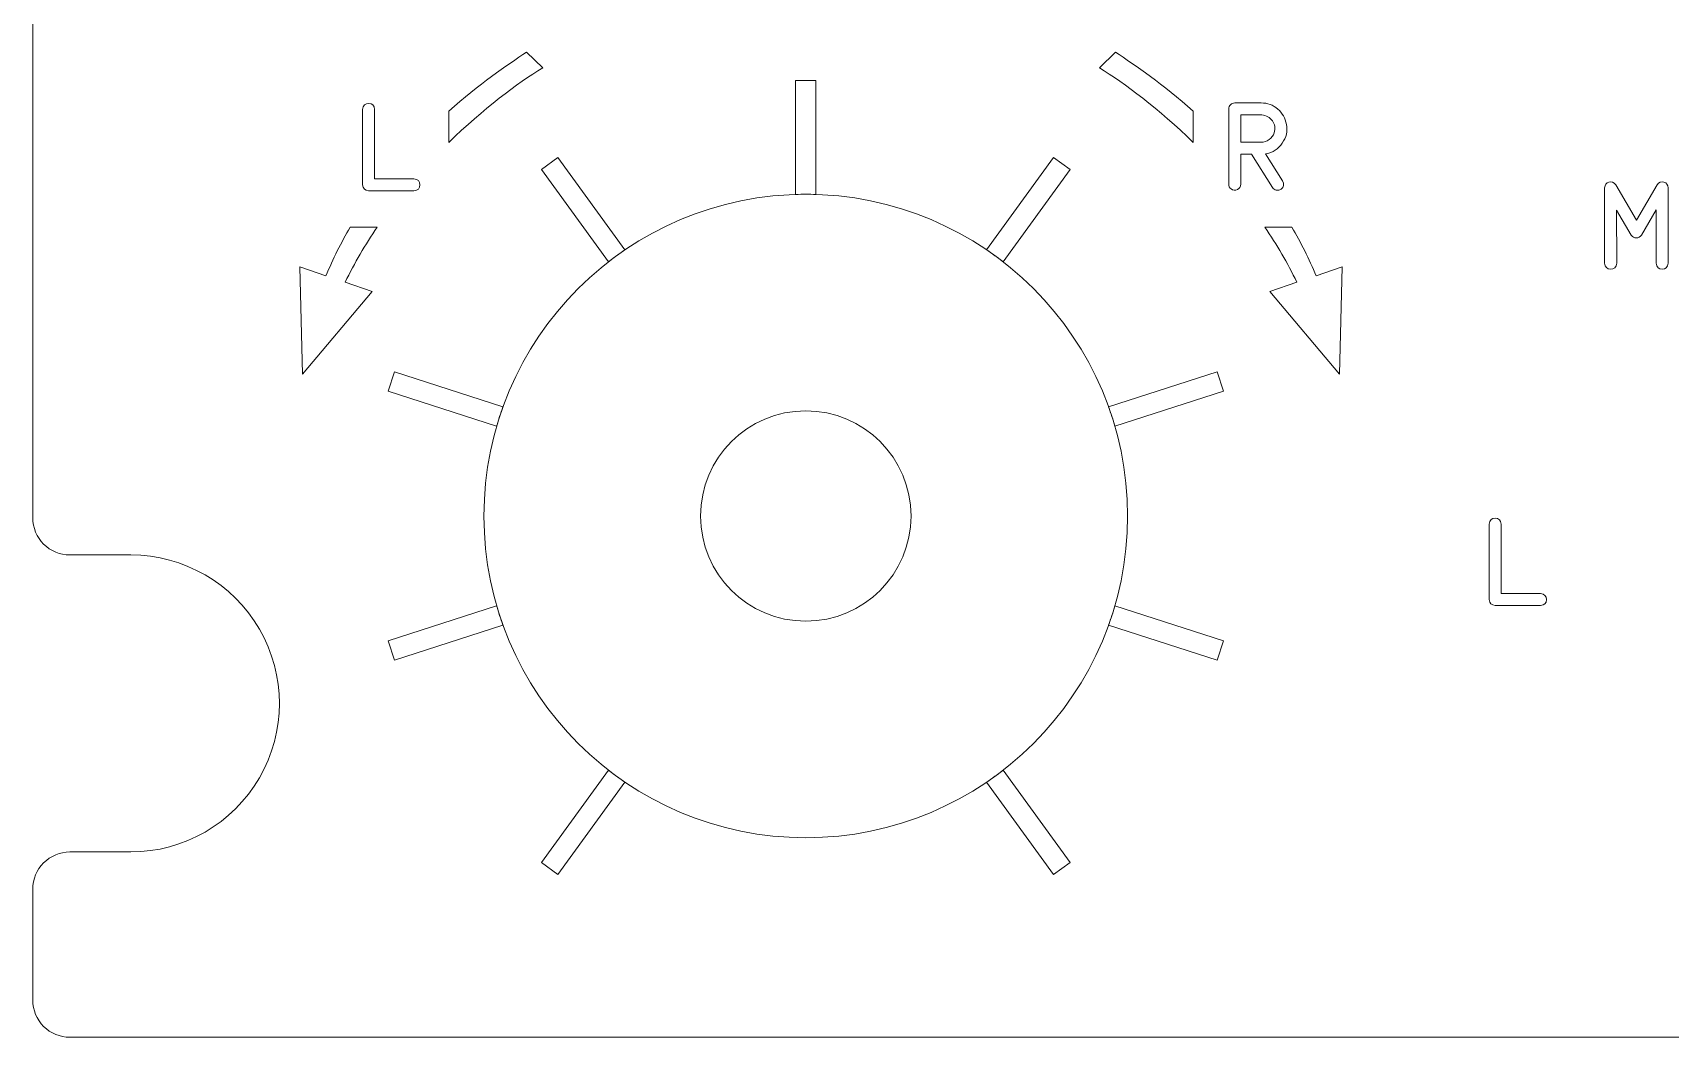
# Model space of a CAD drawing. Header units: millimetres. Extents: x -161 to 226, y -138 to 138.
# Drawn here: x -89.6 to -23.5, y 53.5 to 94.1 of the extents above; entities that cross this region are included whole.
import ezdxf

# ---------------------------------------------------------------- set-up
doc = ezdxf.new("R2010")
doc.units = ezdxf.units.MM
doc.header["$MEASUREMENT"] = 0

msp = doc.modelspace()

# ---------------------------------------------------------------- linework, layer by layer
at = {"color": 240, "lineweight": 9}
msp.add_ellipse((-58.4191, 74.5246), major_axis=(13.0001, 0), ratio=0.9999923, dxfattribs=at)
at = {"color": 250, "lineweight": 9}
msp.add_ellipse((-58.4192, 74.5246), major_axis=(0, 4.25), ratio=1, dxfattribs=at)
msp.add_open_spline([(54.8058, 136.0871), (54.8056, 136.4852), (54.6472, 136.8669), (54.3655, 137.1482), (54.3655, 137.1482), (54.0839, 137.4295), (53.7039, 137.5874), (53.3058, 137.5871), (53.3058, 137.5871), (53.3058, 137.5871), (-88.1442, 137.5871), (-88.1442, 137.5871), (-88.1442, 137.5871), (-88.5422, 137.5869), (-88.9239, 137.4285), (-89.2052, 137.1468), (-89.2052, 137.1468), (-89.4865, 136.8652), (-89.6444, 136.4852), (-89.6442, 136.0871), (-89.6442, 136.0871), (-89.6442, 136.0871), (-89.6442, 131.5996), (-89.6442, 131.5996), (-89.6442, 131.5996), (-89.6439, 131.2015), (-89.4855, 130.8199), (-89.2039, 130.5386), (-89.2039, 130.5386), (-88.9222, 130.2573), (-88.5422, 130.0994), (-88.1442, 130.0996), (-88.1442, 130.0996), (-88.1442, 130.0996), (-85.6817, 130.0996), (-85.6817, 130.0996), (-85.6817, 130.0996), (-83.5381, 130.0996), (-81.5573, 128.956), (-80.4855, 127.0996), (-80.4855, 127.0996), (-79.4137, 125.2432), (-79.4137, 122.956), (-80.4855, 121.0996), (-80.4855, 121.0996), (-81.5573, 119.2432), (-83.5381, 118.0996), (-85.6817, 118.0996), (-85.6817, 118.0996), (-85.6817, 118.0996), (-88.1442, 118.0996), (-88.1442, 118.0996), (-88.1442, 118.0996), (-88.5422, 118.0994), (-88.9239, 117.941), (-89.2052, 117.6593), (-89.2052, 117.6593), (-89.4865, 117.3777), (-89.6444, 116.9977), (-89.6442, 116.5996), (-89.6442, 116.5996), (-89.6442, 116.5996), (-89.6442, 74.4496), (-89.6442, 74.4496), (-89.6442, 74.4496), (-89.6439, 74.0515), (-89.4855, 73.6699), (-89.2039, 73.3886), (-89.2039, 73.3886), (-88.9222, 73.1073), (-88.5422, 72.9494), (-88.1442, 72.9496), (-88.1442, 72.9496), (-88.1442, 72.9496), (-85.6817, 72.9496), (-85.6817, 72.9496), (-85.6817, 72.9496), (-83.5381, 72.9496), (-81.5573, 71.806), (-80.4855, 69.9496), (-80.4855, 69.9496), (-79.4137, 68.0932), (-79.4137, 65.806), (-80.4855, 63.9496), (-80.4855, 63.9496), (-81.5573, 62.0932), (-83.5381, 60.9496), (-85.6817, 60.9496), (-85.6817, 60.9496), (-85.6817, 60.9496), (-88.1442, 60.9496), (-88.1442, 60.9496), (-88.1442, 60.9496), (-88.5422, 60.9494), (-88.9239, 60.791), (-89.2052, 60.5093), (-89.2052, 60.5093), (-89.4865, 60.2277), (-89.6444, 59.8477), (-89.6442, 59.4496), (-89.6442, 59.4496), (-89.6442, 59.4496), (-89.6442, 54.9621), (-89.6442, 54.9621), (-89.6442, 54.9621), (-89.6439, 54.564), (-89.4855, 54.1824), (-89.2039, 53.9011), (-89.2039, 53.9011), (-88.9222, 53.6198), (-88.5422, 53.4619), (-88.1442, 53.4621), (-88.1442, 53.4621), (-88.1442, 53.4621), (53.3058, 53.4621), (53.3058, 53.4621), (53.3058, 53.4621), (53.7039, 53.4624), (54.0856, 53.6208), (54.3669, 53.9024), (54.3669, 53.9024), (54.6482, 54.1841), (54.8061, 54.564), (54.8058, 54.9621), (54.8058, 54.9621), (54.8058, 54.9621), (54.8058, 59.4496), (54.8058, 59.4496), (54.8058, 59.4496), (54.8056, 59.8477), (54.6472, 60.2294), (54.3655, 60.5107), (54.3655, 60.5107), (54.0839, 60.792), (53.7039, 60.9499), (53.3058, 60.9496), (53.3058, 60.9496), (53.3058, 60.9496), (50.8433, 60.9496), (50.8433, 60.9496), (50.8433, 60.9496), (48.6997, 60.9496), (46.719, 62.0932), (45.6472, 63.9496), (45.6472, 63.9496), (44.5754, 65.806), (44.5754, 68.0932), (45.6472, 69.9496), (45.6472, 69.9496), (46.719, 71.806), (48.6997, 72.9496), (50.8433, 72.9496), (50.8433, 72.9496), (50.8433, 72.9496), (53.3058, 72.9496), (53.3058, 72.9496), (53.3058, 72.9496), (53.7039, 72.9499), (54.0856, 73.1083), (54.3669, 73.3899), (54.3669, 73.3899), (54.6482, 73.6716), (54.8061, 74.0515), (54.8058, 74.4496), (54.8058, 74.4496), (54.8058, 74.4496), (54.8058, 116.5996), (54.8058, 116.5996), (54.8058, 116.5996), (54.8056, 116.9977), (54.6472, 117.3794), (54.3655, 117.6607), (54.3655, 117.6607), (54.0839, 117.942), (53.7039, 118.0999), (53.3058, 118.0996), (53.3058, 118.0996), (53.3058, 118.0996), (50.8433, 118.0996), (50.8433, 118.0996), (50.8433, 118.0996), (48.6997, 118.0996), (46.719, 119.2432), (45.6472, 121.0996), (45.6472, 121.0996), (44.5754, 122.956), (44.5754, 125.2432), (45.6472, 127.0996), (45.6472, 127.0996), (46.719, 128.956), (48.6997, 130.0996), (50.8433, 130.0996), (50.8433, 130.0996), (50.8433, 130.0996), (53.3058, 130.0996), (53.3058, 130.0996), (53.3058, 130.0996), (53.7039, 130.0999), (54.0856, 130.2583), (54.3669, 130.5399), (54.3669, 130.5399), (54.6482, 130.8216), (54.8061, 131.2015), (54.8058, 131.5996), (54.8058, 131.5996), (54.8058, 131.5996), (54.8058, 136.0871), (54.8058, 136.0871)], degree=3, knots=[0, 0, 0, 0, 0.0188679, 0.0188679, 0.0188679, 0.0188679, 0.0377358, 0.0377358, 0.0377358, 0.0377358, 0.0566038, 0.0566038, 0.0566038, 0.0566038, 0.0754717, 0.0754717, 0.0754717, 0.0754717, 0.0943396, 0.0943396, 0.0943396, 0.0943396, 0.1132075, 0.1132075, 0.1132075, 0.1132075, 0.1320755, 0.1320755, 0.1320755, 0.1320755, 0.1509434, 0.1509434, 0.1509434, 0.1509434, 0.1698113, 0.1698113, 0.1698113, 0.1698113, 0.1886792, 0.1886792, 0.1886792, 0.1886792, 0.2075472, 0.2075472, 0.2075472, 0.2075472, 0.2264151, 0.2264151, 0.2264151, 0.2264151, 0.245283, 0.245283, 0.245283, 0.245283, 0.2641509, 0.2641509, 0.2641509, 0.2641509, 0.2830189, 0.2830189, 0.2830189, 0.2830189, 0.3018868, 0.3018868, 0.3018868, 0.3018868, 0.3207547, 0.3207547, 0.3207547, 0.3207547, 0.3396226, 0.3396226, 0.3396226, 0.3396226, 0.3584906, 0.3584906, 0.3584906, 0.3584906, 0.3773585, 0.3773585, 0.3773585, 0.3773585, 0.3962264, 0.3962264, 0.3962264, 0.3962264, 0.4150943, 0.4150943, 0.4150943, 0.4150943, 0.4339623, 0.4339623, 0.4339623, 0.4339623, 0.4528302, 0.4528302, 0.4528302, 0.4528302, 0.4716981, 0.4716981, 0.4716981, 0.4716981, 0.490566, 0.490566, 0.490566, 0.490566, 0.509434, 0.509434, 0.509434, 0.509434, 0.5283019, 0.5283019, 0.5283019, 0.5283019, 0.5471698, 0.5471698, 0.5471698, 0.5471698, 0.5660377, 0.5660377, 0.5660377, 0.5660377, 0.5849057, 0.5849057, 0.5849057, 0.5849057, 0.6037736, 0.6037736, 0.6037736, 0.6037736, 0.6226415, 0.6226415, 0.6226415, 0.6226415, 0.6415094, 0.6415094, 0.6415094, 0.6415094, 0.6603774, 0.6603774, 0.6603774, 0.6603774, 0.6792453, 0.6792453, 0.6792453, 0.6792453, 0.6981132, 0.6981132, 0.6981132, 0.6981132, 0.7169811, 0.7169811, 0.7169811, 0.7169811, 0.7358491, 0.7358491, 0.7358491, 0.7358491, 0.754717, 0.754717, 0.754717, 0.754717, 0.7735849, 0.7735849, 0.7735849, 0.7735849, 0.7924528, 0.7924528, 0.7924528, 0.7924528, 0.8113208, 0.8113208, 0.8113208, 0.8113208, 0.8301887, 0.8301887, 0.8301887, 0.8301887, 0.8490566, 0.8490566, 0.8490566, 0.8490566, 0.8679245, 0.8679245, 0.8679245, 0.8679245, 0.8867925, 0.8867925, 0.8867925, 0.8867925, 0.9056604, 0.9056604, 0.9056604, 0.9056604, 0.9245283, 0.9245283, 0.9245283, 0.9245283, 0.9433962, 0.9433962, 0.9433962, 0.9433962, 0.9622642, 0.9622642, 0.9622642, 0.9622642, 1, 1, 1, 1], dxfattribs=at)
at = {"color": 240, "lineweight": 9}
for points, knots in [([(-69.0471, 92.6285), (-70.0667, 92.0135), (-71.4517, 90.9755), (-72.84, 89.6188), (-72.84, 89.6188), (-72.84, 89.6188), (-72.84, 90.8868), (-72.84, 90.8868), (-72.84, 90.8868), (-71.6277, 91.9542), (-70.4841, 92.7486), (-69.6967, 93.2672), (-69.6967, 93.2672), (-69.6967, 93.2672), (-69.0471, 92.6285), (-69.0471, 92.6285)], [0, 0, 0, 0, 0.2, 0.2, 0.2, 0.2, 0.4, 0.4, 0.4, 0.4, 0.6, 0.6, 0.6, 0.6, 1, 1, 1, 1]), ([(-46.5606, 92.6285), (-45.541, 92.0135), (-44.156, 90.9755), (-42.7677, 89.6188), (-42.7677, 89.6188), (-42.7677, 89.6188), (-42.7677, 90.8868), (-42.7677, 90.8868), (-42.7677, 90.8868), (-43.98, 91.9542), (-45.1236, 92.7486), (-45.911, 93.2672), (-45.911, 93.2672), (-45.911, 93.2672), (-46.5606, 92.6285), (-46.5606, 92.6285)], [0, 0, 0, 0, 0.2, 0.2, 0.2, 0.2, 0.4, 0.4, 0.4, 0.4, 0.6, 0.6, 0.6, 0.6, 1, 1, 1, 1]), ([(-58.8317, 87.5176), (-58.8317, 87.5176), (-58.8317, 92.1247), (-58.8317, 92.1247), (-58.8317, 92.1247), (-58.8317, 92.1247), (-58.0067, 92.1247), (-58.0067, 92.1247), (-58.0067, 92.1247), (-58.0067, 92.1247), (-58.0067, 87.5176), (-58.0067, 87.5176), (-58.0067, 87.5176), (-58.1437, 87.5218), (-58.281, 87.5247), (-58.419, 87.5247), (-58.419, 87.5247), (-58.419, 87.5247), (-58.4192, 87.5247), (-58.4192, 87.5247), (-58.4192, 87.5247), (-58.5573, 87.5247), (-58.6947, 87.5218), (-58.8317, 87.5176)], [0, 0, 0, 0, 0.1428571, 0.1428571, 0.1428571, 0.1428571, 0.2857143, 0.2857143, 0.2857143, 0.2857143, 0.4285714, 0.4285714, 0.4285714, 0.4285714, 0.5714286, 0.5714286, 0.5714286, 0.5714286, 0.7142857, 0.7142857, 0.7142857, 0.7142857, 1, 1, 1, 1]), ([(-76.0777, 87.6696), (-76.2188, 87.679), (-76.3005, 87.7584), (-76.3223, 87.9089), (-76.3223, 87.9089), (-76.3223, 87.9089), (-76.3223, 90.9545), (-76.3223, 90.9545), (-76.3223, 90.9545), (-76.2982, 91.1197), (-76.2141, 91.2009), (-76.0707, 91.1985), (-76.0707, 91.1985), (-75.9272, 91.1956), (-75.849, 91.1138), (-75.8367, 90.9545), (-75.8367, 90.9545), (-75.8367, 90.9545), (-75.8367, 88.1506), (-75.8367, 88.1506), (-75.8367, 88.1506), (-75.8367, 88.1506), (-74.2468, 88.1518), (-74.2468, 88.1518), (-74.2468, 88.1518), (-74.0834, 88.1335), (-74.0028, 88.0512), (-74.0046, 87.9048), (-74.0046, 87.9048), (-74.0064, 87.7584), (-74.0875, 87.6802), (-74.2486, 87.6696), (-74.2486, 87.6696), (-74.2486, 87.6696), (-76.0777, 87.6696), (-76.0777, 87.6696)], [0, 0, 0, 0, 0.1, 0.1, 0.1, 0.1, 0.2, 0.2, 0.2, 0.2, 0.3, 0.3, 0.3, 0.3, 0.4, 0.4, 0.4, 0.4, 0.5, 0.5, 0.5, 0.5, 0.6, 0.6, 0.6, 0.6, 0.7, 0.7, 0.7, 0.7, 0.8, 0.8, 0.8, 0.8, 1, 1, 1, 1]), ([(-39.1605, 88.0611), (-39.087, 87.9312), (-39.1076, 87.8224), (-39.2222, 87.7336), (-39.2222, 87.7336), (-39.2775, 87.6948), (-39.341, 87.6813), (-39.4127, 87.6943), (-39.4127, 87.6943), (-39.4844, 87.7066), (-39.5368, 87.7425), (-39.5703, 87.8007), (-39.5703, 87.8007), (-39.5703, 87.8007), (-40.4193, 89.143), (-40.4193, 89.143), (-40.4193, 89.143), (-40.4193, 89.143), (-40.8503, 89.143), (-40.8503, 89.143), (-40.8503, 89.143), (-40.8503, 89.143), (-40.8503, 87.93), (-40.8503, 87.93), (-40.8503, 87.93), (-40.8503, 87.8301), (-40.8955, 87.7583), (-40.9861, 87.7137), (-40.9861, 87.7137), (-41.0772, 87.6696), (-41.1619, 87.6778), (-41.2412, 87.7389), (-41.2412, 87.7389), (-41.3042, 87.786), (-41.3359, 87.8495), (-41.3359, 87.93), (-41.3359, 87.93), (-41.3359, 87.93), (-41.3359, 90.9738), (-41.3359, 90.9738), (-41.3359, 90.9738), (-41.3359, 91.0403), (-41.3124, 91.0973), (-41.2659, 91.1443), (-41.2659, 91.1443), (-41.2195, 91.1914), (-41.1625, 91.2149), (-41.0948, 91.2149), (-41.0948, 91.2149), (-41.0948, 91.2149), (-40.0254, 91.2149), (-40.0254, 91.2149), (-40.0254, 91.2149), (-39.7678, 91.2149), (-39.5444, 91.1332), (-39.3551, 90.9697), (-39.3551, 90.9697), (-39.1658, 90.8057), (-39.0476, 90.5981), (-39.0017, 90.3465), (-39.0017, 90.3465), (-38.9535, 90.0766), (-39.0106, 89.8244), (-39.1734, 89.5898), (-39.1734, 89.5898), (-39.3357, 89.3546), (-39.5515, 89.2123), (-39.8202, 89.1618), (-39.8202, 89.1618), (-39.8202, 89.1618), (-39.8531, 89.1565), (-39.8531, 89.1565), (-39.8531, 89.1565), (-39.8531, 89.1565), (-39.1605, 88.0611), (-39.1605, 88.0611)], [0, 0, 0, 0, 0.05, 0.05, 0.05, 0.05, 0.1, 0.1, 0.1, 0.1, 0.15, 0.15, 0.15, 0.15, 0.2, 0.2, 0.2, 0.2, 0.25, 0.25, 0.25, 0.25, 0.3, 0.3, 0.3, 0.3, 0.35, 0.35, 0.35, 0.35, 0.4, 0.4, 0.4, 0.4, 0.45, 0.45, 0.45, 0.45, 0.5, 0.5, 0.5, 0.5, 0.55, 0.55, 0.55, 0.55, 0.6, 0.6, 0.6, 0.6, 0.65, 0.65, 0.65, 0.65, 0.7, 0.7, 0.7, 0.7, 0.75, 0.75, 0.75, 0.75, 0.8, 0.8, 0.8, 0.8, 0.85, 0.85, 0.85, 0.85, 0.9, 0.9, 0.9, 0.9, 1, 1, 1, 1]), ([(-40.0254, 89.6268), (-39.9078, 89.6268), (-39.7996, 89.6621), (-39.7002, 89.7339), (-39.7002, 89.7339), (-39.6009, 89.805), (-39.5344, 89.8979), (-39.4997, 90.0125), (-39.4997, 90.0125), (-39.4456, 90.1895), (-39.4703, 90.3494), (-39.5738, 90.4923), (-39.5738, 90.4923), (-39.6773, 90.6352), (-39.8196, 90.714), (-40.0007, 90.7293), (-40.0007, 90.7293), (-40.0007, 90.7293), (-40.8503, 90.7293), (-40.8503, 90.7293), (-40.8503, 90.7293), (-40.8503, 90.7293), (-40.8503, 89.6268), (-40.8503, 89.6268), (-40.8503, 89.6268), (-40.8503, 89.6268), (-40.0254, 89.6268), (-40.0254, 89.6268)], [0, 0, 0, 0, 0.125, 0.125, 0.125, 0.125, 0.25, 0.25, 0.25, 0.25, 0.375, 0.375, 0.375, 0.375, 0.5, 0.5, 0.5, 0.5, 0.625, 0.625, 0.625, 0.625, 0.75, 0.75, 0.75, 0.75, 1, 1, 1, 1]), ([(-66.3902, 84.7942), (-66.3902, 84.7942), (-69.0979, 88.5209), (-69.0979, 88.5209), (-69.0979, 88.5209), (-69.0979, 88.5209), (-68.4305, 89.0058), (-68.4305, 89.0058), (-68.4305, 89.0058), (-68.4305, 89.0058), (-65.7233, 85.2798), (-65.7233, 85.2798), (-65.7233, 85.2798), (-65.9509, 85.1249), (-66.1732, 84.9629), (-66.3902, 84.7942)], [0, 0, 0, 0, 0.2, 0.2, 0.2, 0.2, 0.4, 0.4, 0.4, 0.4, 0.6, 0.6, 0.6, 0.6, 1, 1, 1, 1]), ([(-51.115, 85.2798), (-51.115, 85.2798), (-48.4079, 89.0058), (-48.4079, 89.0058), (-48.4079, 89.0058), (-48.4079, 89.0058), (-47.7404, 88.5209), (-47.7404, 88.5209), (-47.7404, 88.5209), (-47.7404, 88.5209), (-50.4481, 84.7943), (-50.4481, 84.7943), (-50.4481, 84.7943), (-50.6651, 84.9629), (-50.8874, 85.1249), (-51.115, 85.2798)], [0, 0, 0, 0, 0.2, 0.2, 0.2, 0.2, 0.4, 0.4, 0.4, 0.4, 0.6, 0.6, 0.6, 0.6, 1, 1, 1, 1]), ([(-23.5828, 84.7381), (-23.6081, 84.5775), (-23.6893, 84.497), (-23.8262, 84.4976), (-23.8262, 84.4976), (-23.9638, 84.4982), (-24.0444, 84.5787), (-24.0685, 84.7381), (-24.0685, 84.7381), (-24.0685, 84.7381), (-24.0685, 86.8894), (-24.0685, 86.8894), (-24.0685, 86.8894), (-24.0685, 86.8894), (-24.6594, 85.8787), (-24.6594, 85.8787), (-24.6594, 85.8787), (-24.7223, 85.8028), (-24.7928, 85.7629), (-24.8704, 85.7593), (-24.8704, 85.7593), (-24.9481, 85.7564), (-25.0168, 85.7958), (-25.078, 85.8787), (-25.078, 85.8787), (-25.078, 85.8787), (-25.6654, 86.8847), (-25.6654, 86.8847), (-25.6654, 86.8847), (-25.6654, 86.8847), (-25.6636, 84.7381), (-25.6636, 84.7381), (-25.6636, 84.7381), (-25.6818, 84.5787), (-25.7647, 84.4988), (-25.9123, 84.4994), (-25.9123, 84.4994), (-26.0599, 84.4999), (-26.1392, 84.5799), (-26.151, 84.7381), (-26.151, 84.7381), (-26.151, 84.7381), (-26.151, 87.7801), (-26.151, 87.7801), (-26.151, 87.7801), (-26.1416, 87.9124), (-26.084, 87.9912), (-25.977, 88.0171), (-25.977, 88.0171), (-25.87, 88.0429), (-25.7771, 88.0065), (-25.6977, 87.9077), (-25.6977, 87.9077), (-25.6977, 87.9077), (-24.8693, 86.4831), (-24.8693, 86.4831), (-24.8693, 86.4831), (-24.8693, 86.4831), (-24.032, 87.9077), (-24.032, 87.9077), (-24.032, 87.9077), (-23.9532, 88.0065), (-23.8609, 88.0423), (-23.7557, 88.0159), (-23.7557, 88.0159), (-23.651, 87.9894), (-23.5928, 87.9112), (-23.5828, 87.7801), (-23.5828, 87.7801), (-23.5828, 87.7801), (-23.5828, 84.7381), (-23.5828, 84.7381)], [0, 0, 0, 0, 0.0526316, 0.0526316, 0.0526316, 0.0526316, 0.1052632, 0.1052632, 0.1052632, 0.1052632, 0.1578947, 0.1578947, 0.1578947, 0.1578947, 0.2105263, 0.2105263, 0.2105263, 0.2105263, 0.2631579, 0.2631579, 0.2631579, 0.2631579, 0.3157895, 0.3157895, 0.3157895, 0.3157895, 0.3684211, 0.3684211, 0.3684211, 0.3684211, 0.4210526, 0.4210526, 0.4210526, 0.4210526, 0.4736842, 0.4736842, 0.4736842, 0.4736842, 0.5263158, 0.5263158, 0.5263158, 0.5263158, 0.5789474, 0.5789474, 0.5789474, 0.5789474, 0.6315789, 0.6315789, 0.6315789, 0.6315789, 0.6842105, 0.6842105, 0.6842105, 0.6842105, 0.7368421, 0.7368421, 0.7368421, 0.7368421, 0.7894737, 0.7894737, 0.7894737, 0.7894737, 0.8421053, 0.8421053, 0.8421053, 0.8421053, 0.8947368, 0.8947368, 0.8947368, 0.8947368, 1, 1, 1, 1]), ([(-75.7326, 86.1943), (-76.2116, 85.4899), (-76.6494, 84.7467), (-77.0226, 83.9714), (-77.0226, 83.9714), (-77.0226, 83.9714), (-75.9395, 83.6011), (-75.9395, 83.6011), (-75.9395, 83.6011), (-75.9395, 83.6011), (-78.743, 80.2584), (-78.743, 80.2584), (-78.743, 80.2584), (-78.743, 80.2584), (-78.8605, 84.5873), (-78.8605, 84.5873), (-78.8605, 84.5873), (-78.8605, 84.5873), (-77.8017, 84.2256), (-77.8017, 84.2256), (-77.8017, 84.2256), (-77.5186, 84.9182), (-77.186, 85.5742), (-76.8188, 86.1941), (-76.8188, 86.1941), (-76.8188, 86.1941), (-75.7326, 86.1943), (-75.7326, 86.1943)], [0, 0, 0, 0, 0.125, 0.125, 0.125, 0.125, 0.25, 0.25, 0.25, 0.25, 0.375, 0.375, 0.375, 0.375, 0.5, 0.5, 0.5, 0.5, 0.625, 0.625, 0.625, 0.625, 0.75, 0.75, 0.75, 0.75, 1, 1, 1, 1]), ([(-39.8751, 86.1943), (-39.3961, 85.4899), (-38.9583, 84.7467), (-38.5851, 83.9714), (-38.5851, 83.9714), (-38.5851, 83.9714), (-39.6683, 83.6011), (-39.6683, 83.6011), (-39.6683, 83.6011), (-39.6683, 83.6011), (-36.8647, 80.2584), (-36.8647, 80.2584), (-36.8647, 80.2584), (-36.8647, 80.2584), (-36.7472, 84.5873), (-36.7472, 84.5873), (-36.7472, 84.5873), (-36.7472, 84.5873), (-37.806, 84.2256), (-37.806, 84.2256), (-37.806, 84.2256), (-38.0891, 84.9182), (-38.4217, 85.5742), (-38.7889, 86.1941), (-38.7889, 86.1941), (-38.7889, 86.1941), (-39.8751, 86.1943), (-39.8751, 86.1943)], [0, 0, 0, 0, 0.125, 0.125, 0.125, 0.125, 0.25, 0.25, 0.25, 0.25, 0.375, 0.375, 0.375, 0.375, 0.5, 0.5, 0.5, 0.5, 0.625, 0.625, 0.625, 0.625, 0.75, 0.75, 0.75, 0.75, 1, 1, 1, 1]), ([(-70.9067, 78.1484), (-70.9067, 78.1484), (-75.2853, 79.571), (-75.2853, 79.571), (-75.2853, 79.571), (-75.2853, 79.571), (-75.0303, 80.3556), (-75.0303, 80.3556), (-75.0303, 80.3556), (-75.0303, 80.3556), (-70.652, 78.9331), (-70.652, 78.9331), (-70.652, 78.9331), (-70.745, 78.6752), (-70.8299, 78.4136), (-70.9067, 78.1484)], [0, 0, 0, 0, 0.2, 0.2, 0.2, 0.2, 0.4, 0.4, 0.4, 0.4, 0.6, 0.6, 0.6, 0.6, 1, 1, 1, 1]), ([(-46.1864, 78.9331), (-46.1864, 78.9331), (-41.8081, 80.3556), (-41.8081, 80.3556), (-41.8081, 80.3556), (-41.8081, 80.3556), (-41.5531, 79.571), (-41.5531, 79.571), (-41.5531, 79.571), (-41.5531, 79.571), (-45.9316, 78.1485), (-45.9316, 78.1485), (-45.9316, 78.1485), (-46.0084, 78.4136), (-46.0935, 78.6752), (-46.1864, 78.9331)], [0, 0, 0, 0, 0.2, 0.2, 0.2, 0.2, 0.4, 0.4, 0.4, 0.4, 0.6, 0.6, 0.6, 0.6, 1, 1, 1, 1]), ([(-30.5747, 70.9094), (-30.7158, 70.9188), (-30.7975, 70.9982), (-30.8193, 71.1487), (-30.8193, 71.1487), (-30.8193, 71.1487), (-30.8193, 74.1943), (-30.8193, 74.1943), (-30.8193, 74.1943), (-30.7952, 74.3595), (-30.7111, 74.4407), (-30.5677, 74.4383), (-30.5677, 74.4383), (-30.4242, 74.4354), (-30.346, 74.3536), (-30.3337, 74.1943), (-30.3337, 74.1943), (-30.3337, 74.1943), (-30.3337, 71.3904), (-30.3337, 71.3904), (-30.3337, 71.3904), (-30.3337, 71.3904), (-28.7438, 71.3916), (-28.7438, 71.3916), (-28.7438, 71.3916), (-28.5804, 71.3733), (-28.4998, 71.291), (-28.5016, 71.1446), (-28.5016, 71.1446), (-28.5034, 70.9982), (-28.5845, 70.92), (-28.7456, 70.9094), (-28.7456, 70.9094), (-28.7456, 70.9094), (-30.5747, 70.9094), (-30.5747, 70.9094)], [0, 0, 0, 0, 0.1, 0.1, 0.1, 0.1, 0.2, 0.2, 0.2, 0.2, 0.3, 0.3, 0.3, 0.3, 0.4, 0.4, 0.4, 0.4, 0.5, 0.5, 0.5, 0.5, 0.6, 0.6, 0.6, 0.6, 0.7, 0.7, 0.7, 0.7, 0.8, 0.8, 0.8, 0.8, 1, 1, 1, 1]), ([(-70.652, 70.1163), (-70.652, 70.1163), (-75.0303, 68.6936), (-75.0303, 68.6936), (-75.0303, 68.6936), (-75.0303, 68.6936), (-75.2853, 69.4783), (-75.2853, 69.4783), (-75.2853, 69.4783), (-75.2853, 69.4783), (-70.9067, 70.901), (-70.9067, 70.901), (-70.9067, 70.901), (-70.8298, 70.6358), (-70.745, 70.3742), (-70.652, 70.1163)], [0, 0, 0, 0, 0.2, 0.2, 0.2, 0.2, 0.4, 0.4, 0.4, 0.4, 0.6, 0.6, 0.6, 0.6, 1, 1, 1, 1]), ([(-45.9317, 70.901), (-45.9317, 70.901), (-41.5531, 69.4783), (-41.5531, 69.4783), (-41.5531, 69.4783), (-41.5531, 69.4783), (-41.8081, 68.6936), (-41.8081, 68.6936), (-41.8081, 68.6936), (-41.8081, 68.6936), (-46.1864, 70.1163), (-46.1864, 70.1163), (-46.1864, 70.1163), (-46.0934, 70.3742), (-46.0085, 70.6358), (-45.9317, 70.901)], [0, 0, 0, 0, 0.2, 0.2, 0.2, 0.2, 0.4, 0.4, 0.4, 0.4, 0.6, 0.6, 0.6, 0.6, 1, 1, 1, 1]), ([(-65.7233, 63.7696), (-65.7233, 63.7696), (-68.4305, 60.0435), (-68.4305, 60.0435), (-68.4305, 60.0435), (-68.4305, 60.0435), (-69.0979, 60.5284), (-69.0979, 60.5284), (-69.0979, 60.5284), (-69.0979, 60.5284), (-66.3902, 64.2552), (-66.3902, 64.2552), (-66.3902, 64.2552), (-66.1733, 64.0865), (-65.9509, 63.9245), (-65.7233, 63.7696)], [0, 0, 0, 0, 0.2, 0.2, 0.2, 0.2, 0.4, 0.4, 0.4, 0.4, 0.6, 0.6, 0.6, 0.6, 1, 1, 1, 1]), ([(-50.4482, 64.2552), (-50.4482, 64.2552), (-47.7404, 60.5284), (-47.7404, 60.5284), (-47.7404, 60.5284), (-47.7404, 60.5284), (-48.4079, 60.0435), (-48.4079, 60.0435), (-48.4079, 60.0435), (-48.4079, 60.0435), (-51.115, 63.7697), (-51.115, 63.7697), (-51.115, 63.7697), (-50.8874, 63.9246), (-50.6651, 64.0866), (-50.4482, 64.2552)], [0, 0, 0, 0, 0.2, 0.2, 0.2, 0.2, 0.4, 0.4, 0.4, 0.4, 0.6, 0.6, 0.6, 0.6, 1, 1, 1, 1])]:
    msp.add_open_spline(points, degree=3, knots=knots, dxfattribs=at)

doc.saveas('drawing.dxf')
